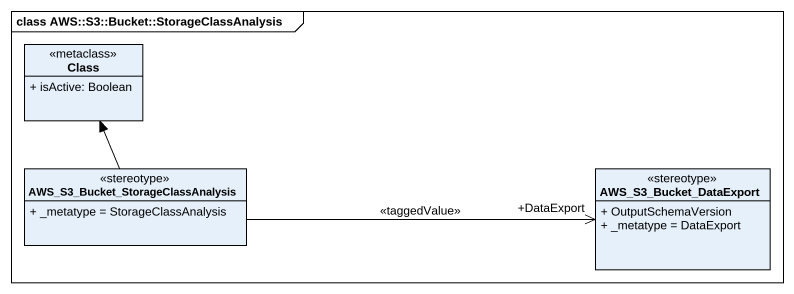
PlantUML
@startuml
mainframe class AWS::S3::Bucket::StorageClassAnalysis
hide circle
hide empty members
skinparam classAttributeIconSize 0
class "Class" as Class_ <<metaclass>> {
  + isActive: Boolean
}
class "AWS_S3_Bucket_StorageClassAnalysis" as AWS_S3_Bucket <<stereotype>> {
  + _metatype = StorageClassAnalysis
}
class AWS_S3_Bucket_DataExport <<stereotype>> {
  + OutputSchemaVersion
  + _metatype = DataExport
}
AWS_S3_Bucket -up-> Class_
AWS_S3_Bucket -right-> "+DataExport" AWS_S3_Bucket_DataExport : <<taggedValue>>
@enduml
